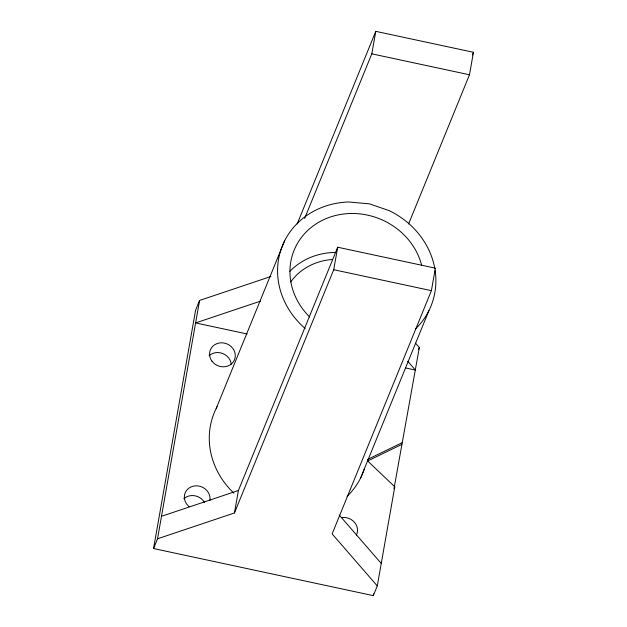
<?xml version="1.0" encoding="UTF-8"?>
<svg xmlns="http://www.w3.org/2000/svg" width="627" height="627" viewBox="0 0 627 627"><rect width="100%" height="100%" fill="white"/><g stroke="black" fill="none" stroke-linecap="round" stroke-linejoin="round"><path stroke-width="0.94" d="M367.273 460.602L394.775 486.795L377.289 585.916L373.316 595.65L153.552 548.531L195.6 310.169L199.574 300.443L270.942 276.476M153.552 548.531L157.526 538.797L199.574 300.443M157.526 538.797L234.451 512.964L238.417 490.479L337.694 247.226L435.365 268.168L431.4 290.654L332.122 533.906L377.289 585.916M234.451 512.964L333.721 269.712L337.694 247.226M304.644 218.423L371.803 53.836L375.777 31.35L473.448 52.292L469.482 74.778L408.585 223.988M373.316 595.65L373.653 593.73M394.148 487.782L419.338 347.562L415.521 343.165M216.244 408.373L284.54 241.011M297.167 223.964L375.777 31.35M472.343 55.004L473.448 52.292M360.619 477.986L428.923 310.624M418.617 349.325L419.338 347.562M393.983 488.746L394.775 486.795M367.446 459.505L402.589 442.49M367.532 461.025L401.797 444.433M260.487 301.14L195.608 322.929L247.116 333.972M161.492 516.311L238.417 490.479M371.803 53.836L469.482 74.778M333.721 269.712L431.4 290.654M405.834 368.002L415.372 370.048L407.738 361.254M339.27 515.088L381.255 563.43M209.034 355.783A13.026 11.827 22.2 0 1 222.554 353.448A13.026 11.827 22.2 0 1 231.245 364.146M189.056 506.592A13.026 11.827 22.2 0 1 192.63 486.34A13.026 11.827 22.2 0 1 209.888 500.55M183.805 498.802A13.026 11.827 22.2 0 1 204.551 502.603M341.723 517.604A13.026 11.827 22.2 0 1 354.6 522.456A13.026 11.827 22.2 0 1 356.402 535.105M435.138 270.637A80.178 72.779 22.2 0 1 415.364 329.05M305.169 328.493A80.178 72.779 22.2 0 1 281.202 248.966A80.178 72.779 22.2 0 1 348.769 201.98L369.421 203.861L389.218 210.648A80.178 72.779 22.2 0 1 434.848 268.803M309.691 317.003A67.645 61.407 22.2 0 1 323.94 219.568A67.645 61.407 22.2 0 1 421.657 265.315M289.87 271.334A67.645 61.407 22.2 0 1 335.719 252.407M290.724 281.938A60.129 54.588 22.2 0 1 332.623 259.468M364.24 469.184A80.178 72.779 22.2 0 1 347.068 496.404M233.942 493.214A80.178 72.779 22.2 0 1 217.107 406.696M211.981 361.16A13.026 11.827 22.2 0 0 234.153 360.47A13.026 11.827 22.2 0 0 221.127 342.812A13.026 11.827 22.2 0 0 211.981 361.16"/></g></svg>
